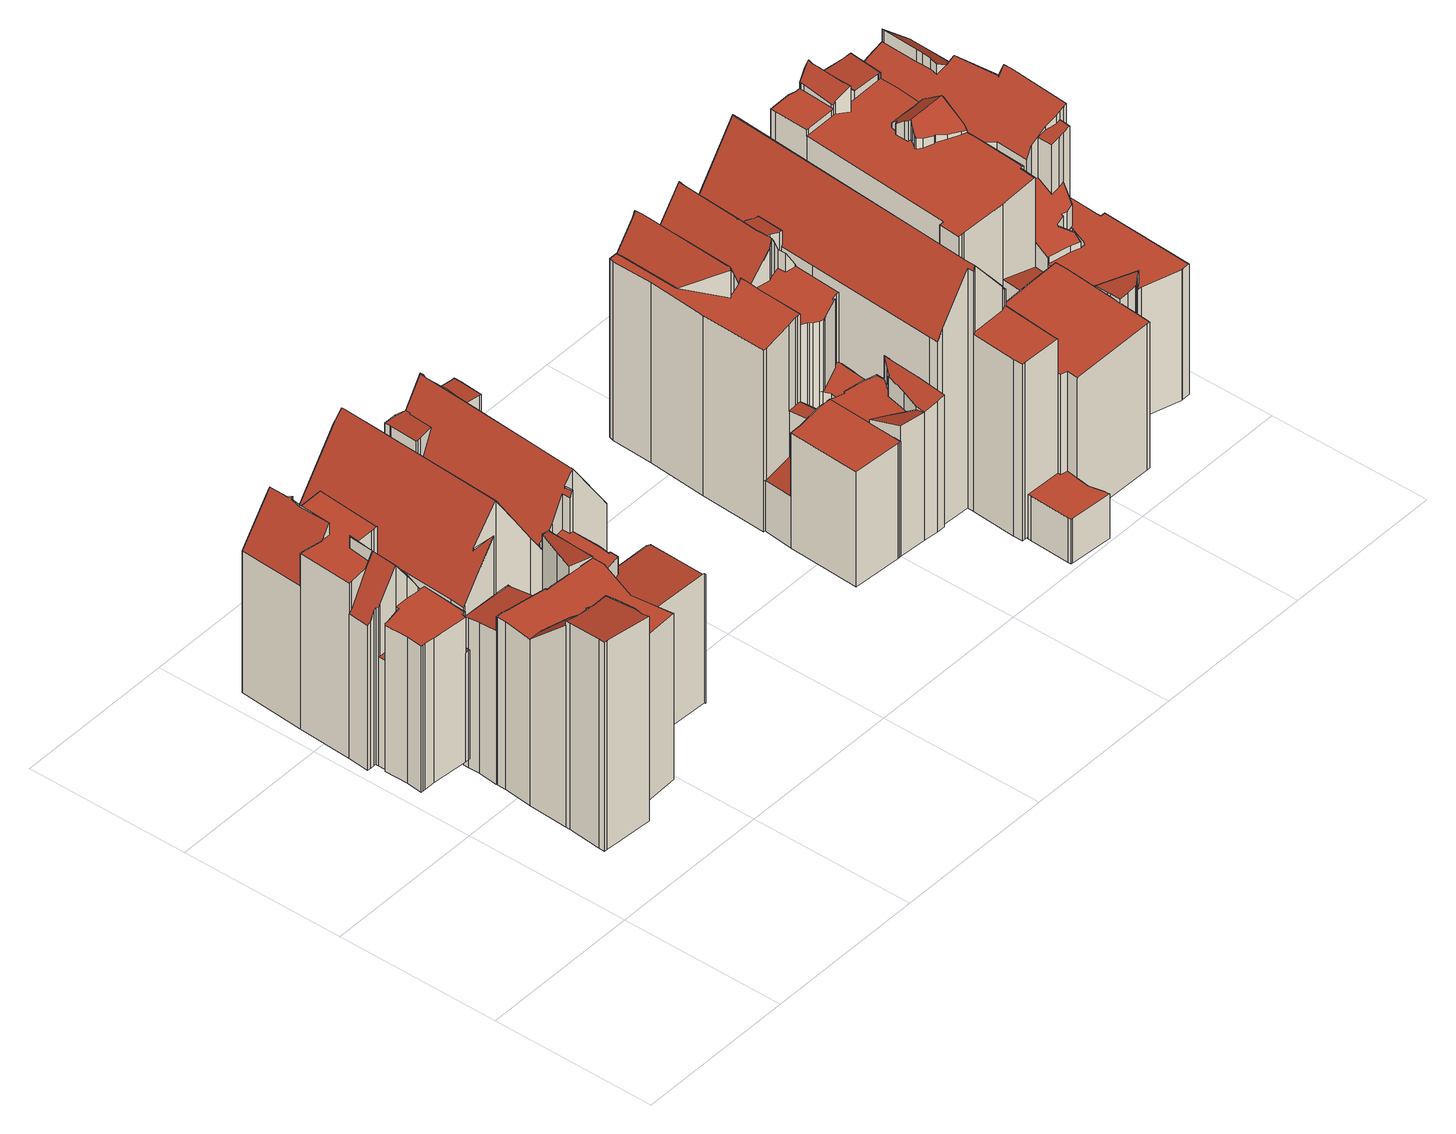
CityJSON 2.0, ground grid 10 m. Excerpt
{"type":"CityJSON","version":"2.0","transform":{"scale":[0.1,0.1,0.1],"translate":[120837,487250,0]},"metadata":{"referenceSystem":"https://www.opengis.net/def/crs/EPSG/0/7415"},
"CityObjects":{
"building1":{"type":"Building","attributes":{"dak_type":"slanted","data_area":38.58,"data_coverage":0.84,"geconstateerd":false,"gid":16989536,"h_dak_50p":11.95,"h_dak_70p":12.9,"h_dak_max":14.07,"h_dak_min":8.56,"h_maaiveld":1.52,"kas_warenhuis":false,"lod11_replace":false,"ondergronds_type":"above ground","oorspronkelijkbouwjaar":1005,"pw_actueel":"yes","pw_bron":"ahn3","reconstructie_methode":"tudelft3d-geoflow","reconstruction_skipped":false,"rmse_lod12":2.09,"rmse_lod13":1.74,"rmse_lod22":0.554,"rn":1,"status":"Pand in gebruik","t_run":116.1,"val3dity_codes_lod12":"[]","val3dity_codes_lod13":"[]","val3dity_codes_lod22":"[]"},"children":["building1-1"]},
"building1-1":{"type":"BuildingPart","parents":["building1"],"geometry":[{"type":"Solid","lod":"2.2","boundaries":[[[[0,1,2,3,4,5,6,7,8,9,10,11,12,13,14,15,16,17,18,19,20,21,22,23,24,25,26,27,28,29,30,31]],[[32,27,26,33]],[[34,24,23,35]],[[36,37,38,39,40]],[[41,42,37,36]],[[42,19,18,43]],[[44,17,16,45]],[[46,21,20,47]],[[48,22,21,46]],[[49,50,51,52]],[[53,31,30,54]],[[54,30,55]],[[56,9,8,57]],[[58,11,10,59]],[[59,10,9,56]],[[60,12,11,58,61]],[[62,63,64,65]],[[66,67,68,69]],[[69,68,70]],[[33,26,25,71]],[[35,23,22,48]],[[61,58,63,62]],[[65,64,57,72]],[[73,43,18,17,44]],[[47,20,19,42,41]],[[74,75,70]],[[76,77,43,73]],[[78,0,31,53]],[[79,6,5,80]],[[81,82,83,84]],[[40,39,67,66]],[[39,38,85,86]],[[87,88,89]],[[90,91,71,92]],[[84,83,4,3,93]],[[94,95,89]],[[93,3,2,96]],[[97,29,28,98]],[[99,100,101]],[[100,99,88,87]],[[45,16,15,102]],[[102,15,14,103]],[[104,13,12,60]],[[103,14,13,104]],[[86,85,77,76]],[[98,28,27,32]],[[91,90,105]],[[106,50,49]],[[80,5,4,83]],[[75,7,6,79]],[[107,108,82,81]],[[108,107,101]],[[92,71,25,24,34,109]],[[109,34,95,94]],[[72,57,8,7,75,74]],[[52,51,110,111]],[[112,1,0,78]],[[113,114,115,116]],[[117,118,119]],[[111,110,120,118,117]],[[118,120,121]],[[116,115,121]],[[96,2,1,112,122]],[[122,112,114,113]],[[55,30,29,97]],[[57,64,63,58,59,56]],[[43,77,85,38,37,42]],[[86,76,73,44,45,102,103,104,60,61,62,65,72,74,70,68,67,39]],[[82,108,101,100,87,40,66,69,70,75,79,80,83]],[[95,34,35,48,46,47,41,36,40,87,89]],[[119,123,97,98,32,33,71,91,105,106,49,52,111,117]],[[121,115,114,112,78,53,54,55,97,123,119,118]],[[116,121,120,110,51,50,106,105,90,92,109,94,89,88,99,101,107,81,84,93,96,122,113]]]],"semantics":{"surfaces":[{"type":"GroundSurface"},{"type":"WallSurface","on_footprint_edge":true},{"type":"WallSurface","on_footprint_edge":false},{"type":"RoofSurface"}],"values":[[0,1,1,2,2,1,1,1,1,2,1,1,1,1,1,1,2,2,2,1,1,2,2,1,1,2,2,1,1,2,2,2,2,2,1,2,1,1,2,2,1,1,1,1,2,1,2,2,1,1,2,2,1,2,1,2,1,2,2,2,2,2,1,2,1,3,3,3,3,3,3,3,3]]}}]},
"building2":{"type":"Building","attributes":{"dak_type":"slanted","data_area":44.9,"data_coverage":0.927,"geconstateerd":false,"gid":16989530,"h_dak_50p":11.77,"h_dak_70p":12.56,"h_dak_max":14.57,"h_dak_min":10.55,"h_maaiveld":0.948,"kas_warenhuis":false,"lod11_replace":false,"ondergronds_type":"above ground","oorspronkelijkbouwjaar":1005,"pw_actueel":"yes","pw_bron":"ahn3","reconstructie_methode":"tudelft3d-geoflow","reconstruction_skipped":false,"rmse_lod12":1.11,"rmse_lod13":2.36,"rmse_lod22":0.375,"rn":1,"status":"Pand in gebruik","t_run":96.39,"val3dity_codes_lod12":"[]","val3dity_codes_lod13":"[]","val3dity_codes_lod22":"[]"},"children":["building2-1"]},
"building2-1":{"type":"BuildingPart","parents":["building2"],"geometry":[{"type":"Solid","lod":"2.2","boundaries":[[[[124,125,126,127,128,129,130,131,132,133,134,135,136,137,138,139,140,141,142,143,144,145,146,147,148,149,150,151]],[[152,147,146,153]],[[154,144,143,155]],[[156,145,144,154]],[[157,139,138,158]],[[159,133,132,160]],[[160,132,131,161]],[[162,124,151,163]],[[164,125,124,162]],[[153,146,145,156]],[[155,143,142,165]],[[166,127,126,167]],[[168,134,133,159]],[[169,136,135,170]],[[171,140,139,157]],[[172,173,174,175]],[[176,177,178,179]],[[180,129,128,181]],[[170,135,134,168]],[[179,178,182,183]],[[158,138,137,184]],[[183,182,185,186]],[[187,188,177,176]],[[165,142,141,174]],[[175,174,141,140,171]],[[189,190,173,172]],[[191,192,190,189]],[[193,148,147,152]],[[194,195,192,191]],[[196,150,149,195,194]],[[195,149,148,193]],[[163,151,150,196]],[[167,126,125,164]],[[197,130,129,180]],[[161,131,130,197,198]],[[198,197,188,187]],[[186,185,199,200,201]],[[201,200,202,203]],[[200,199,204,205]],[[205,204,206,207]],[[207,206,208]],[[209,184,137,136,169]],[[203,202,184,209]],[[181,128,127,166]],[[193,152,153,156,154,155,165,174,173,190,192,195]],[[185,182,178,177,188,197,180,181,166,167,164,162,163,196,194,191,189,172,175,171,157,158,210,208,206,204,199]],[[208,210,158,184,202,200,205,207]],[[183,186,201,203,209,169,170,168,159,160,161,198,187,176,179]]]],"semantics":{"surfaces":[{"type":"GroundSurface"},{"type":"WallSurface","on_footprint_edge":true},{"type":"WallSurface","on_footprint_edge":false},{"type":"RoofSurface"}],"values":[[0,1,1,1,1,1,1,1,1,1,1,1,1,1,1,2,2,1,1,2,1,2,2,1,1,2,2,1,2,1,1,1,1,1,1,2,2,2,2,2,2,1,2,1,3,3,3,3]]}}]},
"building3":{"type":"Building","attributes":{"dak_type":"slanted","data_area":66.9,"data_coverage":0.853,"geconstateerd":false,"gid":16989534,"h_dak_50p":13.22,"h_dak_70p":14.23,"h_dak_max":16,"h_dak_min":4,"h_maaiveld":1.53,"kas_warenhuis":false,"lod11_replace":false,"ondergronds_type":"above ground","oorspronkelijkbouwjaar":1005,"pw_actueel":"yes","pw_bron":"ahn3","reconstructie_methode":"tudelft3d-geoflow","reconstruction_skipped":false,"rmse_lod12":2.83,"rmse_lod13":1.52,"rmse_lod22":0.281,"rn":1,"status":"Pand in gebruik","t_run":102.99,"val3dity_codes_lod12":"[]","val3dity_codes_lod13":"[303]","val3dity_codes_lod22":"[303]"},"children":["building3-1"]},
"building3-1":{"type":"BuildingPart","parents":["building3"],"geometry":[{"type":"Solid","lod":"2.2","boundaries":[[[[30,211,212,213,214,215,216,217,218,219,220,221,222,223,224,225,226,227,228,229,230,231,232,233]],[[234,30,233,235]],[[236,232,231,237]],[[238,226,225,239]],[[240,241,224,223,242]],[[243,244,241,240]],[[245,246,247,244,243]],[[248,249,247,246]],[[242,223,222,250]],[[251,215,214,252]],[[253,216,215,251]],[[254,227,226,238]],[[255,213,212,256]],[[257,258,259,260]],[[235,233,232,236]],[[261,230,229,262]],[[237,231,230,261,263]],[[263,261,258,257]],[[264,228,227,254]],[[262,229,228,264]],[[239,225,224,241]],[[246,247,265,266]],[[266,265,219,218,267]],[[250,222,221,268,269]],[[269,268,247,246,245]],[[260,259,249,248]],[[270,220,219,265]],[[268,221,220,270]],[[252,214,213,255]],[[256,212,211,271]],[[272,217,216,253]],[[267,218,217,272]],[[271,211,30,234]],[[239,241,244,247,249,259,258,261,262,264,254,238]],[[269,245,243,240,242,250]],[[268,270,265,247]],[[273,274,275,260,248,246,266,267,272,253,251,252]],[[275,274,273,252,255,256,271,234,235,236,237,263,257,260]]]],"semantics":{"surfaces":[{"type":"GroundSurface"},{"type":"WallSurface","on_footprint_edge":true},{"type":"WallSurface","on_footprint_edge":false},{"type":"RoofSurface"}],"values":[[0,1,1,1,1,2,2,2,1,1,1,1,1,2,1,1,1,2,1,1,1,2,1,1,2,2,1,1,1,1,1,1,1,3,3,3,3,3]]}}]},
"building4":{"type":"Building","attributes":{"dak_type":"slanted","data_area":63.16,"data_coverage":0.854,"geconstateerd":false,"gid":14483282,"h_dak_50p":11.99,"h_dak_70p":12.71,"h_dak_max":14.38,"h_dak_min":9.49,"h_maaiveld":1.38,"kas_warenhuis":false,"lod11_replace":false,"ondergronds_type":"above ground","oorspronkelijkbouwjaar":1005,"pw_actueel":"yes","pw_bron":"ahn3","reconstructie_methode":"tudelft3d-geoflow","reconstruction_skipped":false,"rmse_lod12":1.67,"rmse_lod13":1.71,"rmse_lod22":0.0853,"rn":1,"status":"Pand in gebruik","t_run":141.23,"val3dity_codes_lod12":"[]","val3dity_codes_lod13":"[]","val3dity_codes_lod22":"[]"},"children":["building4-1"]},
"building4-1":{"type":"BuildingPart","parents":["building4"],"geometry":[{"type":"Solid","lod":"2.2","boundaries":[[[[276,277,278,279,280,281,282,283,284,285,286,287,288,289,290,291,292,293,294,295,296,297,298,299,300,301,302,303,304,305,306,307,308,309,310,311,312]],[[313,282,281,314]],[[315,309,308,316]],[[317,292,291,318]],[[319,306,305,320]],[[321,278,277,322]],[[318,291,290,323]],[[324,279,278,321]],[[325,293,292,317]],[[326,294,293,325]],[[327,299,298,328]],[[329,288,287,330]],[[331,283,332]],[[333,295,294,326]],[[334,296,295,333]],[[335,336,337,338]],[[330,287,286,339]],[[323,290,289,337]],[[340,319,341,342]],[[338,337,289,288,329]],[[343,344,276,312,345]],[[345,312,311,346]],[[346,311,310,347]],[[314,281,280,348]],[[349,350,348,351]],[[352,353,354]],[[355,304,303,356]],[[357,284,283,331]],[[350,349,358]],[[322,277,276,344]],[[342,341,359,360]],[[361,307,306,319,340]],[[316,308,307,361]],[[328,298,297,362]],[[363,300,299,327,364]],[[364,327,365,366]],[[366,365,336,335]],[[354,353,344,343]],[[351,348,280,279,324]],[[367,368,339,369]],[[369,339,286,285,370]],[[320,305,304,355]],[[362,297,296,334]],[[371,301,300,363]],[[372,373,374,375]],[[376,377,368,367]],[[375,374,377,376]],[[370,285,284,357]],[[347,310,309,315]],[[332,283,282,313]],[[373,302,301,371]],[[356,303,302,373,372]],[[360,359,378]],[[379,380,381,382,357,331,332,313,314,348,350,358,352,354,343,345,383,384,385,386]],[[352,358,349,351,324,321,322,344,353]],[[327,328,362,334,333,326,325,317,318,323,337,336,365]],[[370,357,382,381,380,379,386,385,384,383,345,346,387,388,378,359,341,319,320,355,356,372,375,376,367,369]],[[346,347,315,316,361,340,342,360,378,388,387]],[[335,338,329,330,339,368,377,374,373,371,363,364,366]]]],"semantics":{"surfaces":[{"type":"GroundSurface"},{"type":"WallSurface","on_footprint_edge":true},{"type":"WallSurface","on_footprint_edge":false},{"type":"RoofSurface"}],"values":[[0,1,1,1,1,1,1,1,1,1,1,1,1,1,1,2,1,1,2,1,1,1,1,1,2,2,1,1,2,1,2,1,1,1,1,2,2,2,1,2,1,1,1,1,2,2,2,1,1,1,1,1,2,3,3,3,3,3,3]]}}]},
"building5":{"type":"Building","attributes":{"dak_type":"slanted","data_area":43.01,"data_coverage":0.778,"geconstateerd":false,"gid":17599243,"h_dak_50p":13.27,"h_dak_70p":13.5,"h_dak_max":15.81,"h_dak_min":4.73,"h_maaiveld":1.64,"kas_warenhuis":false,"lod11_replace":false,"ondergronds_type":"above ground","oorspronkelijkbouwjaar":1005,"pw_actueel":"yes","pw_bron":"ahn3","reconstructie_methode":"tudelft3d-geoflow","reconstruction_skipped":false,"rmse_lod12":3.37,"rmse_lod13":1.06,"rmse_lod22":0.823,"rn":1,"status":"Pand in gebruik","t_run":115.77,"val3dity_codes_lod12":"[]","val3dity_codes_lod13":"[]","val3dity_codes_lod22":"[]"},"children":["building5-1"]},
"building5-1":{"type":"BuildingPart","parents":["building5"],"geometry":[{"type":"Solid","lod":"2.2","boundaries":[[[[389,390,391,392,393,394,395,396,397,398,399,400,401,402,403,404,405,406,407,408,409,410,411,412,413]],[[414,415,416,417]],[[418,392,391,419]],[[420,398,397,421]],[[421,397,396,422]],[[423,393,392,418]],[[424,425,426,427]],[[428,394,393,423]],[[429,395,394,428]],[[430,408,407,431]],[[432,401,400,433]],[[434,435,436,415,414]],[[437,438,439,440]],[[417,416,438,437]],[[441,413,412,442]],[[443,406,405,444]],[[431,407,406,443]],[[445,409,408,430]],[[446,447,422,448]],[[449,450,451]],[[448,422,396,395,429]],[[452,453,454,447,446]],[[415,436,454,453]],[[455,391,390,456]],[[457,458,453,452]],[[391,455,419]],[[419,455,458,457]],[[456,390,389,439]],[[433,400,399,459]],[[460,461,462]],[[425,424,462]],[[461,460,463,464]],[[450,411,410,465]],[[442,412,411,450,449]],[[465,410,409,445]],[[466,420,435,434]],[[467,402,401,432]],[[468,469,403,402,467]],[[427,426,469,468]],[[470,404,403,469]],[[444,405,404,470]],[[459,399,398,420,466]],[[440,439,389,413,441]],[[464,463,471,472]],[[472,471,451]],[[473,474,444,470,469,426,425,462,461,464,475,476]],[[452,446,448,429,428,423,418,419,457]],[[458,455,456,439,438,416,415,453]],[[435,420,421,422,447,454,436]],[[451,471,463,460,462,424,427,468,467,432,433,459,466,434,414,417,437,440,441,442,449]],[[475,464,472,451,450,465,445,430,431,443,444,474,473,476]]]],"semantics":{"surfaces":[{"type":"GroundSurface"},{"type":"WallSurface","on_footprint_edge":false},{"type":"WallSurface","on_footprint_edge":true},{"type":"RoofSurface"}],"values":[[0,1,2,2,2,2,1,2,2,2,2,1,1,1,2,2,2,2,1,1,2,1,1,2,1,2,1,2,2,1,1,1,2,2,2,1,2,2,1,2,2,2,2,1,1,3,3,3,3,3,3]]}}]},
"building6":{"type":"Building","attributes":{"dak_type":"slanted","data_area":39.9,"data_coverage":0.756,"geconstateerd":false,"gid":17599262,"h_dak_50p":12.71,"h_dak_70p":13.55,"h_dak_max":15.17,"h_dak_min":5.76,"h_maaiveld":1.64,"kas_warenhuis":false,"lod11_replace":false,"ondergronds_type":"above ground","oorspronkelijkbouwjaar":1005,"pw_actueel":"yes","pw_bron":"ahn3","reconstructie_methode":"tudelft3d-geoflow","reconstruction_skipped":false,"rmse_lod12":2.84,"rmse_lod13":2.01,"rmse_lod22":0.153,"rn":1,"status":"Pand in gebruik","t_run":142.09,"val3dity_codes_lod12":"[]","val3dity_codes_lod13":"[]","val3dity_codes_lod22":"[]"},"children":["building6-1"]},
"building6-1":{"type":"BuildingPart","parents":["building6"],"geometry":[{"type":"Solid","lod":"2.2","boundaries":[[[[477,478,411,479,408,480,481,482,483,484,485,486,487,488,489,490,491,492,493,494,495,496,497,498,499,392,500,501,502,503]],[[504,505,506,507]],[[508,490,489,509]],[[510,485,484,511]],[[512,513,514,515]],[[516,482,481,517]],[[518,496,495,519]],[[511,484,483,520]],[[520,483,482,516]],[[519,495,494,513,512]],[[521,411,478,522]],[[523,524,525,526]],[[527,528,500,392,529]],[[530,531,501,500,528]],[[532,533,531,530]],[[534,535,536,537]],[[538,491,490,539]],[[513,494,493,540,541]],[[505,486,485,510]],[[542,479,411,521]],[[543,544,545]],[[546,547,548,549]],[[550,498,497,551]],[[552,502,501,531]],[[553,554,555,556]],[[557,558,559,560]],[[561,503,502,552]],[[562,563,564,565]],[[563,477,503,561]],[[566,567,568,569]],[[570,566,571,572]],[[529,392,499,573]],[[573,499,498,550]],[[574,575,573]],[[575,576,577,578]],[[579,580,576,575,574]],[[549,548,580,579]],[[515,514,547,546]],[[581,582,583,584]],[[584,583,585,586]],[[578,577,528,527]],[[558,557,587]],[[588,589,533,532]],[[590,591,592,593]],[[593,592,567,566,570]],[[565,564,591,590]],[[594,595,596,597]],[[526,525,598,599]],[[600,601,544,543]],[[602,480,408,603]],[[603,408,479,542]],[[517,481,480,602]],[[541,540,582,581]],[[540,493,492,604]],[[605,606,607,536]],[[608,609,589,588]],[[537,536,607,609,608]],[[586,585,535,534]],[[610,611,524,523]],[[612,613,614,615]],[[597,596,616,617]],[[617,616,613,612]],[[618,488,487,619]],[[560,559,619,620]],[[620,619,487,486,505,504]],[[509,489,488,618]],[[621,622,623,545]],[[507,506,622,621]],[[624,625,587]],[[625,624,601,600]],[[569,568,606,605]],[[572,571,611,610]],[[551,497,496,518]],[[539,490,508]],[[599,598,539,508]],[[604,492,491,538]],[[522,478,477,563,562]],[[626,522,554,553]],[[556,555,595,594]],[[615,614,509]],[[512,515,546,549,579,574,573,550,551,518,519]],[[578,527,529,573,575]],[[517,627,543,545,623,622,506,505,510,511,520,516]],[[517,602,603,542,521,522,626,553,556,594,628,625,600,543,627]],[[537,608,588,532,530,528,577,576,580,548,547,514,513,541,581,584,586,534]],[[606,568,567,592,591,564,563,561,552,531,533,589,609,607]],[[504,507,621,545,544,601,624,587,557,560,620]],[[604,538,539,598,525,524,611,571,566,569,605,536,535,585,583,582,540]],[[614,613,616,596,595,555,554,522,562,565,590,593,570,572,610,523,526,599,508,509]],[[615,509,618,619,559,558,587,625,628,594,597,617,612]]]],"semantics":{"surfaces":[{"type":"GroundSurface"},{"type":"WallSurface","on_footprint_edge":false},{"type":"WallSurface","on_footprint_edge":true},{"type":"RoofSurface"}],"values":[[0,1,2,2,1,2,2,2,2,2,2,1,2,2,1,1,2,2,2,2,1,1,2,2,1,1,2,1,2,1,1,2,2,1,1,1,1,1,1,1,1,1,1,1,1,1,1,1,1,2,2,2,1,2,1,1,1,1,1,1,1,1,2,1,2,2,1,1,1,1,1,1,2,2,1,2,2,1,1,1,3,3,3,3,3,3,3,3,3,3]]}}]},
"building7":{"type":"Building","attributes":{"dak_type":"slanted","data_area":78.33,"data_coverage":0.843,"geconstateerd":false,"gid":17599264,"h_dak_50p":15.19,"h_dak_70p":15.82,"h_dak_max":16.99,"h_dak_min":12.53,"h_maaiveld":1.11,"kas_warenhuis":false,"lod11_replace":false,"ondergronds_type":"above ground","oorspronkelijkbouwjaar":1005,"pw_actueel":"yes","pw_bron":"ahn3","reconstructie_methode":"tudelft3d-geoflow","reconstruction_skipped":false,"rmse_lod12":1.36,"rmse_lod13":1.42,"rmse_lod22":0.121,"rn":1,"status":"Pand in gebruik","t_run":128.63,"val3dity_codes_lod12":"[]","val3dity_codes_lod13":"[]","val3dity_codes_lod22":"[]"},"children":["building7-1"]},
"building7-1":{"type":"BuildingPart","parents":["building7"],"geometry":[{"type":"Solid","lod":"2.2","boundaries":[[[[629,630,631,632,633,634,635,636,637,638,639,640,641,642,643,644,645,646,647,648,649,650]],[[651,644,643,652]],[[653,631,630,654]],[[655,636,635,656]],[[657,647,646,658]],[[656,635,634,659]],[[660,661,662,663]],[[664,632,631,653]],[[665,648,647,657,666]],[[667,649,648,665]],[[666,657,661,660]],[[668,642,641,669]],[[670,629,650,671]],[[659,634,633,672]],[[672,633,632,664]],[[671,650,649,667]],[[673,645,644,651]],[[658,646,645,673]],[[652,643,642,668]],[[674,638,637,675]],[[676,677,669,678]],[[678,669,641,640,679]],[[663,662,677,676]],[[679,640,639,680]],[[680,639,638,674]],[[675,637,636,655]],[[654,630,629,670]],[[658,673,651,652,668,669,677,662,661,657]],[[681,682,659,672,664,653,654,670,671,667,665,666,660]],[[682,681,660,663,676,678,679,680,674,675,655,656,659]]]],"semantics":{"surfaces":[{"type":"GroundSurface"},{"type":"WallSurface","on_footprint_edge":true},{"type":"WallSurface","on_footprint_edge":false},{"type":"RoofSurface"}],"values":[[0,1,1,1,1,1,2,1,1,1,2,1,1,1,1,1,1,1,1,1,2,1,2,1,1,1,1,3,3,3]]}}]},
"building8":{"type":"Building","attributes":{"dak_type":"slanted","data_area":113.1,"data_coverage":0.888,"geconstateerd":false,"gid":17599254,"h_dak_50p":15.23,"h_dak_70p":15.28,"h_dak_max":17.05,"h_dak_min":3.87,"h_maaiveld":1.04,"kas_warenhuis":false,"lod11_replace":false,"ondergronds_type":"above ground","oorspronkelijkbouwjaar":1005,"pw_actueel":"yes","pw_bron":"ahn3","reconstructie_methode":"tudelft3d-geoflow","reconstruction_skipped":false,"rmse_lod12":4.02,"rmse_lod13":0.776,"rmse_lod22":0.16,"rn":1,"status":"Pand in gebruik","t_run":269.55,"val3dity_codes_lod12":"[]","val3dity_codes_lod13":"[]","val3dity_codes_lod22":"[]"},"children":["building8-1"]},
"building8-1":{"type":"BuildingPart","parents":["building8"],"geometry":[{"type":"Solid","lod":"2.2","boundaries":[[[[683,684,685,686,687,688,689,690,691,692,693,694,695,696,697,698,699,700,701,702,703,704,705,706,707,708,709,710,711,712,713,714,715,716,717,718,719,720,721,722,723,724,725,726,727,728,729,730,731]],[[732,733,730,729,734]],[[735,688,687,736]],[[737,717,716,738]],[[739,740,741,742]],[[743,697,696,744]],[[745,685,684,746]],[[747,689,688,735]],[[748,692,691,749]],[[750,693,692,748]],[[751,752,736,753]],[[754,690,689,747]],[[755,702,701,756]],[[756,701,700,757,758]],[[734,729,728,759]],[[760,761,762,763]],[[738,716,715,764]],[[759,728,727,765]],[[766,767,768,769]],[[757,700,699,770]],[[771,772,773,774]],[[742,741,770,775]],[[775,770,699,698,776]],[[777,731,730,733]],[[778,779,752,751]],[[780,694,693,750]],[[749,691,690,754]],[[781,782,783,784]],[[764,715,714,785]],[[786,683,731,777]],[[787,705,704,788]],[[789,713,712,762]],[[785,714,713,789]],[[790,791,792,793]],[[794,795,796,797]],[[797,796,725,724,798]],[[799,726,725,796]],[[765,727,726,799]],[[800,723,722,801]],[[802,803,804,805]],[[806,708,707,807]],[[808,809,810,811]],[[763,762,712,711,812]],[[812,711,710,813]],[[814,815,816,817]],[[818,819,820,821]],[[821,820,791,790]],[[793,792,822,823]],[[817,816,824,825]],[[825,824,826,827]],[[788,704,703,803,802]],[[828,706,705,787]],[[807,707,706,828]],[[829,830,831,832]],[[833,834,761,760]],[[813,710,709,835,836]],[[835,709,708,806]],[[758,757,782,781]],[[784,783,772,771,837]],[[838,698,697,743]],[[744,696,695,839]],[[839,695,694,780]],[[840,841,774,842]],[[843,844,767,766]],[[845,846,847,848]],[[849,850,851,846,845]],[[836,835,844,843]],[[837,771,733,732]],[[842,774,773,740,739]],[[805,804,852,853]],[[769,768,850,849]],[[853,852,851,850]],[[848,847,830,829]],[[832,831,809,808]],[[854,855,719,718,856]],[[857,720,719,855]],[[858,859,860,861]],[[862,863,864,865]],[[866,867,863,862]],[[868,869,795,794]],[[834,833,870]],[[871,686,685,745]],[[753,736,687,686,871]],[[746,684,683,786,872]],[[872,786,841,840]],[[698,838,776]],[[776,838,779,778]],[[873,874,855,854]],[[823,822,869,868]],[[865,864,859,858]],[[827,826,819,818]],[[875,876,815,814]],[[861,860,876,875]],[[877,878,867,866]],[[798,724,723,800]],[[801,722,721,878,877]],[[878,721,720,857]],[[811,810,874,873]],[[856,718,717,737]],[[803,703,702,755]],[[812,879,880,881,829,832,808,870,833,760,763]],[[782,757,770,741,740,773,772,783]],[[843,766,769,849,845,848,829,881,880,879,812,813,836]],[[733,771,774,841,786,777]],[[853,850,768,767,844,835,806,807,828,787,788,802,805]],[[764,785,789,762,761,834,870,808,811,873,854,856,737,738]],[[778,751,753,871,745,746,872,840,842,739,742,775,776]],[[779,838,743,744,839,780,750,748,749,754,747,735,736,752]],[[866,862,865,858,861,875,814,817,825,882,883,884,801,877]],[[792,791,820,819,826,824,816,815,876,860,859,864,863,867,878,857,855,874,810,809,831,830,847,846,851,852,804,803,755,756,758,781,784,837,732,734,759,765,799,796,795,869,822]],[[798,800,801,884,883,882,825,827,818,821,790,793,823,868,794,797]]]],"semantics":{"surfaces":[{"type":"GroundSurface"},{"type":"WallSurface","on_footprint_edge":true},{"type":"WallSurface","on_footprint_edge":false},{"type":"RoofSurface"}],"values":[[0,1,1,1,2,1,1,1,1,1,2,1,1,1,1,2,1,1,2,1,2,2,1,1,2,1,1,2,1,1,1,1,1,2,2,1,1,1,1,2,1,2,1,1,2,2,2,2,2,2,1,1,1,2,2,1,1,2,2,1,1,1,2,2,2,2,2,2,2,2,2,2,2,2,1,1,2,2,2,2,2,1,1,1,2,1,2,2,2,2,2,2,2,2,1,1,1,2,1,1,3,3,3,3,3,3,3,3,3,3,3]]}}]},
"building9":{"type":"Building","attributes":{"dak_type":"slanted","data_area":63.07,"data_coverage":0.754,"geconstateerd":false,"gid":17599260,"h_dak_50p":14.35,"h_dak_70p":15.01,"h_dak_max":15.98,"h_dak_min":5.05,"h_maaiveld":1.47,"kas_warenhuis":false,"lod11_replace":false,"ondergronds_type":"above ground","oorspronkelijkbouwjaar":1005,"pw_actueel":"yes","pw_bron":"ahn3","reconstructie_methode":"tudelft3d-geoflow","reconstruction_skipped":false,"rmse_lod12":3.37,"rmse_lod13":3.26,"rmse_lod22":0.247,"rn":1,"status":"Pand in gebruik","t_run":218.51,"val3dity_codes_lod12":"[]","val3dity_codes_lod13":"[]","val3dity_codes_lod22":"[]"},"children":["building9-1"]},
"building9-1":{"type":"BuildingPart","parents":["building9"],"geometry":[{"type":"Solid","lod":"2.2","boundaries":[[[[885,886,887,888,889,890,891,892,893,894,895,896,897,898,899,900,901,902,903,904,905,906,907,908,909,910,911,912,913,914,915,916,917,918,919,920,921,922,923]],[[924,904,903,925,926]],[[927,918,917,928]],[[929,930,931,932]],[[933,890,889,934]],[[935,888,887,936]],[[934,889,888,935]],[[937,938,939,940]],[[940,939,941,942]],[[932,931,942,943]],[[936,887,886,944]],[[945,946,947,948]],[[949,920,919,950,951]],[[952,921,920,949]],[[953,954,955]],[[956,957,953,955]],[[958,922,921,952,959]],[[960,961,962,963]],[[961,894,893,964]],[[965,906,905,966]],[[966,905,904,924]],[[967,965,968,969]],[[970,971,972,973]],[[973,972,974,975,976]],[[977,898,897,978]],[[979,896,895,980]],[[981,891,890,933]],[[926,925,982,983]],[[983,982,984,985]],[[986,987,988,989]],[[990,991,992,993]],[[938,994,991,990]],[[993,992,995,996]],[[996,995,997,998]],[[964,893,892,999]],[[1000,1001,974,972]],[[1002,1003,971,970]],[[1004,915,914,1005]],[[1006,916,915,1004,1007]],[[1008,913,912,1009]],[[1010,1011,1003,1002]],[[985,984,998,1012]],[[1012,998,997,1013,1014,1015]],[[1015,1014,987,986]],[[1014,1013,1016,1017]],[[989,988,1017,1018]],[[928,917,916,1006]],[[1019,1020,994,938,937]],[[1018,1017,1016,1020,1019]],[[1021,1022,1023]],[[1024,899,898,977]],[[1025,910,909,1026]],[[1027,1028,946,945]],[[1029,1030,1028,1027]],[[1031,907,906,965,967]],[[948,947,1032]],[[1033,955,954,1032]],[[1034,1035,955,1033]],[[999,892,891,981]],[[951,950,957,956]],[[978,897,896,979]],[[1036,902,901,1037]],[[1038,1039,1040,1041]],[[1041,1040,1037,1042]],[[1042,1037,901,900,1043]],[[925,903,902,1036]],[[1023,1044,930,929]],[[1045,885,923,1046]],[[976,975,1044,1023]],[[1022,1021,1047,1048]],[[1048,1047,1049,1050]],[[1051,1046,923,922,958]],[[1005,914,913,1008]],[[1026,909,908,1052,1053]],[[1007,1004,1054,1055]],[[1055,1054,1030,1029]],[[950,919,918,927]],[[963,962,1039,1038]],[[1056,911,910,1025]],[[1009,912,911,1056]],[[943,942,941,1057,1058]],[[944,886,885,1045]],[[1058,1057,1059,1049]],[[1060,1061,1046,1051]],[[1050,1049,1059,1061,1060]],[[959,952,1035,1034]],[[969,968,1001,1000]],[[1053,1052,1011,1010]],[[1052,908,907,1031]],[[1043,900,899,1024]],[[980,895,894,961,960]],[[936,944,1045,1046,1061,1059,1057,941,939,938,990,993,996,998,984,982,925,1036,1037,1040,1039,962,961,964,999,981,933,934,935]],[[1017,988,987,1014]],[[1020,1016,1013,997,995,992,991,994]],[[1030,1054,1004,1005,1008,1009,1056,1025,1026,1053,1010,1002,970,973,976,1023,1022,1048,1050,1060,1051,958,959,1034,1033,1032,947,946,1028]],[[956,955,1035,952,949,951]],[[931,930,1044,975,974,1001,968,965,966,924,926,983,985,1012,1015,986,989,1018,1019,937,940,942]],[[1007,1055,1029,1027,945,948,1032,954,953,957,950,927,928,1006]],[[1058,1049,1047,1021,1023,929,932,943]],[[1052,1031,967,969,1000,972,971,1003,1011]],[[1043,1024,977,978,979,980,960,963,1038,1041,1042]]]],"semantics":{"surfaces":[{"type":"GroundSurface"},{"type":"WallSurface","on_footprint_edge":true},{"type":"WallSurface","on_footprint_edge":false},{"type":"RoofSurface"}],"values":[[0,1,1,2,1,1,1,2,2,2,1,2,1,1,2,2,1,2,1,1,1,2,2,2,1,1,1,2,2,2,2,2,2,2,1,2,2,1,1,1,2,2,2,2,2,2,1,2,2,2,1,1,2,2,1,2,2,2,1,2,1,1,2,2,1,1,2,1,2,2,2,1,1,1,2,2,1,2,1,1,2,1,2,2,2,2,2,2,1,1,1,3,3,3,3,3,3,3,3,3,3]]}}]}
},
"vertices":[
[47,243,15],[47,235,15],[47,234,15],[44,197,15],[44,196,15],[44,194,15],[42,166,15],[42,164,15],[40,136,15],[40,133,15],[39,133,15],[37,133,15],[15,135,15],[8,135,15],[6,135,15],[5,135,15],[6,145,15],[6,159,15],[7,160,15],[7,164,15],[7,166,15],[6,166,15],[3,166,15],[1,166,15],[2,179,15],[4,212,15],[7,252,15],[8,252,15],[24,251,15],[27,251,15],[48,250,15],[48,249,15],[8,252,108],[7,252,107],[2,179,109],[1,166,109],[8,164,120],[8,164,86],[20,164,86],[20,164,110],[20,164,137],[7,164,118],[7,164,86],[7,160,86],[6,159,110],[6,145,110],[6,166,116],[7,166,117],[3,166,111],[24,210,137],[24,210,129],[25,230,129],[25,230,137],[48,249,106],[48,250,106],[48,250,107],[40,133,86],[40,136,86],[37,133,86],[39,133,86],[15,135,109],[37,133,109],[38,136,109],[38,136,86],[39,136,86],[39,136,109],[29,164,125],[29,164,110],[37,164,109],[37,164,112],[39,164,109],[4,212,108],[40,136,109],[7,160,110],[42,164,109],[42,164,106],[9,160,110],[9,160,86],[47,243,106],[42,166,106],[44,194,106],[42,196,129],[42,196,110],[44,196,106],[44,196,129],[20,162,86],[20,162,110],[21,180,137],[21,180,129],[16,180,129],[6,212,129],[6,212,110],[4,212,129],[44,197,129],[4,179,129],[4,179,111],[47,234,129],[27,251,136],[24,251,132],[23,196,129],[23,196,137],[28,196,129],[5,135,110],[6,135,110],[8,135,110],[18,210,129],[19,210,129],[40,196,129],[40,196,112],[2,179,129],[26,236,129],[26,236,137],[47,235,106],[45,235,129],[45,235,109],[43,235,112],[43,235,129],[27,236,138],[27,236,135],[26,239,137],[27,236,129],[31,235,129],[47,235,129],[27,250,136],
[104,107,9],[104,103,9],[104,100,9],[95,75,9],[98,50,9],[72,49,9],[67,49,9],[66,44,9],[66,39,9],[36,41,9],[34,41,9],[34,45,9],[36,65,9],[36,68,9],[37,92,9],[39,109,9],[39,114,9],[39,115,9],[40,127,9],[40,134,9],[40,137,9],[70,135,9],[72,135,9],[72,133,9],[71,117,9],[71,110,9],[71,109,9],[74,109,9],[72,133,106],[72,135,106],[40,137,105],[40,134,106],[70,135,106],[39,109,118],[37,92,117],[36,41,145],[66,39,142],[66,44,141],[104,107,118],[74,109,118],[104,103,118],[40,127,107],[95,75,117],[104,100,118],[34,41,145],[36,65,143],[34,45,145],[39,114,118],[43,115,118],[43,115,110],[39,115,109],[39,115,118],[67,68,139],[67,68,117],[56,67,117],[56,67,140],[72,49,117],[98,50,117],[52,68,117],[52,68,141],[36,68,140],[53,67,117],[53,67,141],[67,62,140],[67,62,117],[47,114,118],[47,114,110],[54,113,118],[54,113,110],[71,117,109],[71,110,118],[71,110,111],[71,109,118],[67,49,116],[67,49,141],[47,67,117],[47,67,140],[47,67,141],[38,68,140],[38,68,142],[48,70,117],[48,70,138],[50,77,117],[50,77,131],[45,92,117],[36,68,143],[40,92,117],
[49,250,15],[73,248,15],[74,248,15],[78,247,15],[107,245,15],[109,245,15],[109,241,15],[102,142,15],[103,142,15],[107,141,15],[106,137,15],[105,119,15],[104,107,15],[87,108,15],[71,109,15],[71,121,15],[71,122,15],[72,135,15],[70,135,15],[62,136,15],[41,137,15],[40,137,15],[41,146,15],[48,250,109],[41,146,111],[40,137,111],[41,137,112],[71,121,45],[71,109,47],[87,108,123],[87,108,47],[104,107,119],[92,120,122],[92,120,44],[101,137,119],[101,137,109],[101,137,40],[93,138,121],[93,138,40],[105,119,118],[107,245,110],[78,247,156],[109,245,106],[71,122,45],[74,248,150],[73,248,149],[56,144,135],[56,144,41],[71,142,41],[71,142,158],[62,136,42],[70,135,42],[62,136,144],[72,135,42],[103,142,39],[103,142,106],[102,142,107],[106,137,40],[106,137,118],[107,141,39],[49,250,111],[109,241,106],[78,245,156],[76,217,157],[75,207,157],
[145,243,14],[158,242,14],[159,242,14],[159,238,14],[158,224,14],[158,221,14],[153,141,14],[152,138,14],[128,140,14],[122,140,14],[122,135,14],[121,117,14],[120,110,14],[121,110,14],[148,109,14],[150,108,14],[150,107,14],[148,73,14],[148,71,14],[148,72,14],[102,74,14],[102,75,14],[102,77,14],[104,101,14],[105,111,14],[106,136,14],[106,139,14],[107,141,14],[105,142,14],[102,142,14],[108,224,14],[109,241,14],[109,242,14],[109,245,14],[117,245,14],[124,244,14],[135,244,14],[153,141,104],[158,221,104],[109,245,127],[109,242,127],[150,107,96],[150,108,96],[108,224,105],[102,142,105],[159,242,125],[158,242,125],[148,109,96],[159,238,125],[148,73,97],[148,71,98],[104,101,97],[102,77,98],[120,110,109],[121,117,109],[152,138,105],[152,138,104],[148,72,98],[102,74,98],[121,105,109],[121,105,97],[121,110,96],[121,110,109],[122,135,108],[108,224,127],[109,224,107],[109,224,127],[145,243,127],[145,243,126],[135,244,143],[124,244,126],[117,245,127],[158,224,104],[157,224,125],[157,224,106],[158,224,125],[144,231,126],[145,240,126],[145,240,127],[105,142,108],[107,141,111],[128,140,142],[144,225,126],[111,224,109],[111,224,127],[109,241,127],[102,75,98],[105,111,109],[104,101,109],[106,102,97],[106,102,109],[120,135,131],[120,135,108],[122,135,135],[122,140,135],[106,136,108],[106,139,111],[106,139,108],[111,139,108],[111,139,118],[120,140,131],[120,140,108],[122,226,126],[134,226,143],[133,219,143],[128,142,142],[128,141,142],[135,242,143],[134,240,143],[134,236,143],[134,228,143],[124,241,126],[123,241,126],
[298,135,16],[298,123,16],[297,115,16],[294,67,16],[293,67,16],[292,67,16],[262,69,16],[264,113,16],[266,131,16],[265,131,16],[267,172,16],[270,208,16],[271,233,16],[272,236,16],[277,236,16],[288,235,16],[290,235,16],[303,234,16],[304,234,16],[305,234,16],[304,223,16],[304,222,16],[301,176,16],[301,171,16],[300,162,16],[288,134,134],[288,134,78],[294,135,77],[294,135,134],[294,67,91],[297,115,90],[265,131,49],[266,131,49],[264,113,50],[293,67,91],[275,197,133],[275,197,132],[277,232,131],[277,232,132],[292,67,91],[262,69,91],[305,234,126],[304,234,129],[271,233,132],[270,208,133],[267,131,134],[267,131,49],[288,134,48],[296,135,134],[296,135,77],[298,135,77],[298,135,134],[300,162,133],[301,171,133],[303,234,130],[290,235,152],[304,223,126],[272,113,91],[272,113,50],[264,113,91],[301,176,133],[301,176,127],[297,174,133],[289,115,91],[289,115,79],[289,115,50],[297,115,78],[298,123,78],[295,115,90],[295,115,78],[267,172,133],[286,170,133],[286,170,151],[275,195,133],[287,171,133],[287,171,152],[304,222,126],[265,131,134],[272,236,132],[277,236,132],[277,236,131],[288,235,148],[291,172,133],[291,172,144],[290,226,152],[290,231,152],[289,208,152],[289,210,152],
[298,136,16],[301,172,16],[305,231,16],[307,234,16],[322,233,16],[325,233,16],[334,233,16],[335,233,16],[336,232,16],[334,192,16],[333,176,16],[332,174,16],[332,166,16],[330,137,16],[329,127,16],[329,123,16],[328,111,16],[328,106,16],[327,89,16],[327,88,16],[325,65,16],[320,65,16],[311,66,16],[295,88,16],[297,117,16],[298,125,16],[298,131,16],[334,192,143],[334,192,126],[332,192,128],[332,192,143],[330,137,126],[332,166,126],[336,232,126],[335,233,128],[328,106,103],[328,106,88],[324,101,88],[324,101,102],[325,233,146],[322,233,151],[327,88,103],[327,89,103],[334,233,129],[301,176,126],[301,172,126],[325,135,126],[325,135,81],[324,136,81],[324,136,126],[295,88,93],[295,88,89],[294,67,101],[297,117,88],[297,117,58],[299,117,88],[299,117,59],[314,114,88],[314,114,80],[308,115,80],[308,115,88],[329,127,81],[330,137,81],[328,111,80],[328,111,88],[305,231,127],[319,193,151],[319,193,147],[322,193,146],[320,96,101],[320,96,88],[319,96,88],[319,96,101],[320,65,101],[325,65,102],[298,125,58],[303,171,130],[303,171,126],[315,169,126],[315,169,147],[325,177,145],[325,177,138],[331,176,128],[331,176,143],[298,131,58],[298,136,126],[298,136,58],[302,134,58],[302,134,126],[307,130,80],[307,130,58],[308,129,59],[308,129,80],[307,130,126],[309,129,80],[309,129,126],[311,66,99],[312,72,99],[312,72,97],[312,72,89],[300,84,89],[300,84,94],[316,83,100],[316,83,88],[324,112,88],[324,112,80],[321,113,80],[321,113,88],[315,114,80],[315,114,88],[321,177,146],[300,116,88],[300,116,59],[303,133,126],[303,133,58],[304,132,58],[304,132,126],[318,170,151],[318,170,126],[321,171,126],[321,171,146],[328,137,81],[328,137,126],[318,180,151],[318,180,147],[307,234,129],[305,234,127],[329,123,80],[310,125,80],[310,125,59],[308,115,59],[307,114,88],[307,114,59],[311,130,126],[311,130,80],[325,167,138],[325,167,126],[331,166,126],[331,166,128],[325,172,126],[325,172,138],[332,174,126],[333,176,126],[333,176,143],[326,193,145],[326,193,139],[322,193,145],[318,177,147],[318,177,151],[301,172,127],[321,228,151],[318,174,151],
[326,75,11],[331,155,11],[336,230,11],[336,232,11],[337,232,11],[361,231,11],[386,229,11],[388,229,11],[388,226,11],[381,112,11],[378,112,11],[376,93,11],[375,67,11],[372,33,11],[372,31,11],[348,32,11],[346,32,11],[346,38,11],[348,65,11],[348,69,11],[330,70,11],[326,70,11],[348,32,126],[372,31,126],[336,230,133],[331,155,133],[388,229,134],[386,229,136],[348,65,126],[346,38,126],[361,231,170],[350,66,169],[350,66,126],[371,66,126],[371,66,142],[336,232,133],[348,69,167],[348,65,167],[330,70,139],[372,33,126],[375,67,126],[326,75,133],[326,70,133],[337,232,135],[346,32,126],[381,112,133],[388,226,134],[374,67,137],[374,67,126],[375,67,137],[376,93,137],[378,112,137],[350,72,169],[361,228,170],
[434,84,10],[434,77,10],[430,20,10],[428,20,10],[375,21,10],[374,13,10],[376,4,10],[376,3,10],[376,1,10],[350,3,10],[349,3,10],[349,5,10],[350,30,10],[350,32,10],[351,32,10],[372,31,10],[376,84,10],[377,99,10],[378,112,10],[381,112,10],[387,205,10],[388,226,10],[388,229,10],[390,229,10],[402,229,10],[406,228,10],[409,228,10],[413,228,10],[416,228,10],[422,227,10],[425,227,10],[440,226,10],[441,226,10],[445,226,10],[446,226,10],[444,206,10],[444,205,10],[444,194,10],[442,176,10],[441,163,10],[441,162,10],[441,149,10],[440,146,10],[440,145,10],[440,141,10],[438,108,10],[436,108,10],[435,98,10],[434,87,10],[435,98,153],[435,98,95],[436,108,153],[374,13,39],[375,21,39],[446,226,157],[445,226,157],[381,84,105],[381,84,67],[380,84,67],[380,84,105],[351,32,39],[350,32,39],[430,20,105],[434,77,106],[376,4,39],[350,3,39],[376,1,39],[349,3,39],[376,28,104],[376,28,39],[375,21,104],[376,3,39],[381,112,152],[378,112,152],[377,99,66],[377,99,152],[438,108,153],[422,226,161],[422,226,158],[422,227,158],[422,227,162],[441,226,157],[440,141,153],[409,225,161],[409,225,157],[408,207,157],[408,207,159],[376,84,67],[410,98,103],[410,98,66],[409,84,67],[409,84,103],[376,84,105],[372,31,104],[434,87,95],[372,29,104],[372,29,39],[349,5,39],[380,99,152],[380,99,66],[381,99,66],[381,99,152],[440,226,157],[434,84,96],[388,229,157],[388,226,157],[425,227,158],[417,155,159],[417,155,153],[423,153,153],[423,153,158],[437,147,155],[437,147,153],[440,146,153],[440,146,154],[441,149,156],[440,145,153],[441,162,167],[441,163,167],[387,205,157],[387,205,153],[388,205,153],[388,205,157],[406,228,157],[402,229,157],[424,205,158],[424,205,153],[442,205,153],[442,205,157],[416,228,171],[413,228,168],[416,166,165],[416,166,153],[416,164,153],[416,164,166],[414,158,161],[414,158,153],[414,157,153],[414,157,160],[424,153,153],[424,153,158],[418,164,153],[418,164,166],[417,162,153],[417,162,164],[390,229,157],[415,205,170],[415,205,153],[416,205,153],[416,205,168],[423,218,160],[423,218,158],[409,228,157],[409,228,161],[410,98,152],[372,31,39],[350,30,39],[432,84,106],[432,84,96],[409,84,106],[409,227,161],[409,227,157],[409,205,161],[409,205,153],[415,200,153],[415,200,170],[408,205,159],[408,205,157],[408,205,153],[406,205,153],[406,205,157],[444,205,157],[444,205,153],[444,206,157],[444,194,153],[419,177,156],[419,177,153],[418,173,153],[418,173,160],[435,175,158],[435,175,153],[428,176,153],[428,176,157],[439,176,157],[439,176,153],[430,150,156],[430,150,153],[424,208,158],[428,20,105],[434,84,106],[443,205,157],[443,205,153],[416,172,160],[416,172,153],[442,176,157],[442,176,153],[415,225,171],[415,221,171],[415,213,170],[425,164,166],[438,163,167],[439,163,167],
[482,111,15],[481,97,15],[481,95,15],[481,94,15],[484,94,15],[481,37,15],[476,37,15],[475,37,15],[452,44,15],[449,44,15],[444,40,15],[443,40,15],[437,40,15],[431,40,15],[432,47,15],[432,49,15],[433,58,15],[434,84,15],[435,90,15],[436,108,15],[438,108,15],[438,109,15],[440,136,15],[441,153,15],[443,184,15],[446,224,15],[446,226,15],[447,225,15],[453,225,15],[458,225,15],[468,224,15],[488,223,15],[489,223,15],[489,221,15],[487,185,15],[486,181,15],[485,160,15],[485,155,15],[482,117,15],[436,108,117],[435,90,101],[435,90,105],[489,221,139],[489,223,139],[461,109,151],[461,109,119],[467,109,120],[467,109,152],[481,37,100],[484,94,100],[481,94,100],[481,95,100],[461,99,113],[461,99,100],[466,100,100],[466,100,114],[471,110,101],[471,110,120],[471,110,152],[481,97,100],[467,192,158],[467,192,151],[466,187,151],[466,187,158],[486,181,146],[487,185,140],[487,185,146],[485,160,147],[478,186,147],[478,186,148],[478,186,150],[483,185,148],[483,185,143],[485,155,160],[485,160,160],[449,44,108],[449,44,100],[454,47,100],[454,47,108],[452,44,100],[438,109,118],[438,108,117],[438,109,131],[445,113,121],[445,113,129],[450,135,146],[450,135,129],[449,115,129],[449,115,146],[449,115,122],[456,118,125],[456,118,149],[431,40,108],[437,40,108],[443,40,109],[444,40,109],[476,37,100],[436,90,101],[436,90,105],[450,88,100],[450,88,104],[452,97,111],[452,97,72],[452,98,72],[452,98,111],[465,99,100],[465,99,51],[460,87,51],[460,87,100],[461,99,51],[459,86,51],[459,86,100],[456,86,51],[456,86,100],[475,37,100],[446,113,129],[446,113,121],[446,143,144],[446,143,130],[468,224,151],[458,225,147],[488,223,140],[468,224,159],[453,225,145],[447,225,142],[443,149,142],[443,149,130],[456,86,104],[457,91,51],[457,91,77],[457,91,107],[458,99,51],[458,99,72],[458,99,112],[458,100,113],[458,100,51],[467,118,152],[467,118,154],[461,118,151],[432,47,107],[446,224,142],[443,184,141],[467,197,159],[467,197,151],[467,201,159],[467,201,151],[440,136,131],[472,186,154],[478,186,156],[479,158,158],[479,158,149],[434,84,101],[433,58,100],[437,56,106],[437,56,100],[435,57,100],[435,57,106],[433,58,106],[432,49,107],[461,118,125],[482,111,100],[482,117,100],[474,117,152],[474,117,157],[477,117,153],[477,117,158],[482,117,160],[441,153,131],[441,153,141],[468,223,151],[468,223,159],[446,226,142],[476,110,100],[476,110,153],[477,117,101],[480,117,159],[480,117,101]
]}
